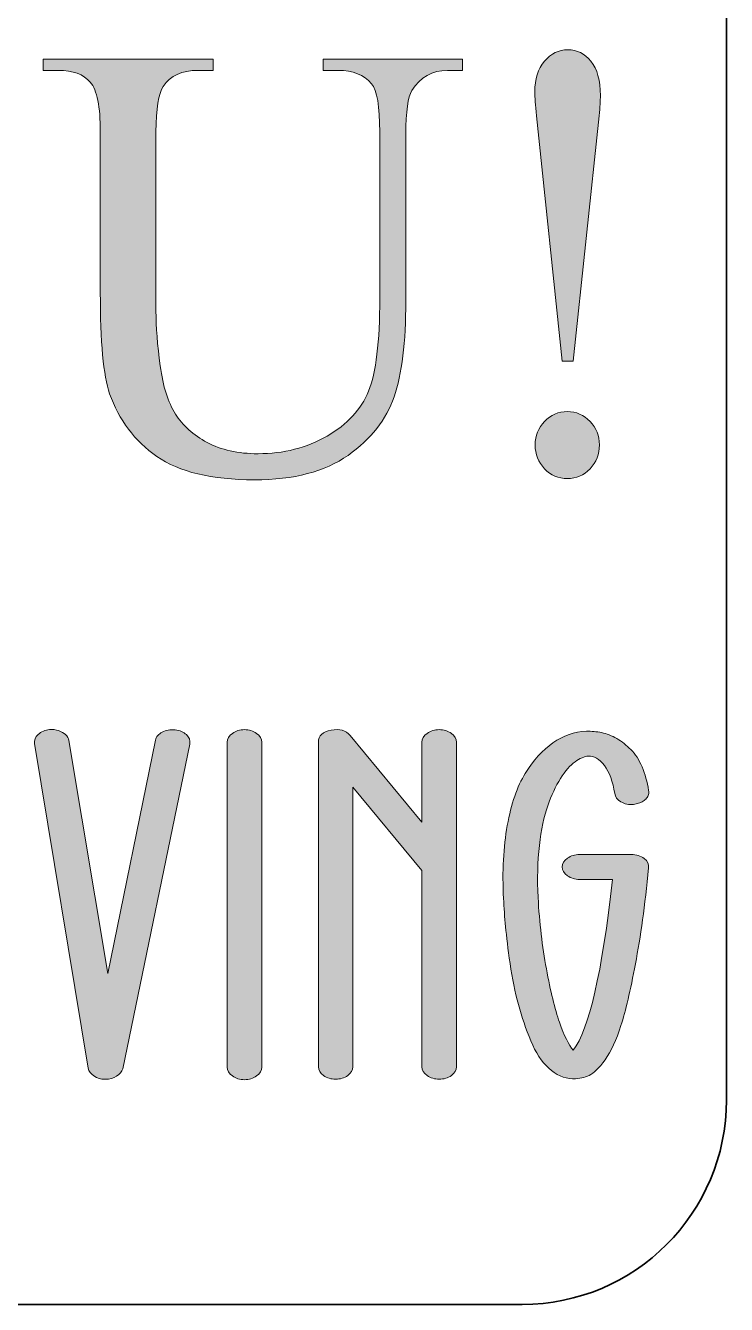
# Model space of a CAD drawing. Extents: x 64 to 886, y -1050 to 298.
# Drawn here: x 704 to 886.3, y -1050.5 to -718.1 of the extents above; entities that cross this region are included whole.
import ezdxf

# ---------------------------------------------------------------- set-up
doc = ezdxf.new("R2010")
doc.units = 0
doc.header["$MEASUREMENT"] = 0
doc.layers.add('Layer 1', color=7, linetype='Continuous', lineweight=0)

# ---------------------------------------------------------------- blocks, each defined once
blk = doc.blocks.new('Block_1')
at = {"layer": 'Layer 1', "true_color": 0x000000, "transparency": 33554687}
h = blk.add_hatch(color=18, dxfattribs=at)
h.dxf.hatch_style = 2
edge = h.paths.add_edge_path()
edge.add_spline(control_points=[(746.75, -904.87), (746.75, -904.87), (729.32, -989.24), (729.32, -989.24), (729.08, -990.02), (728.54, -990.67), (727.7, -991.18), (726.87, -991.7), (725.91, -991.96), (724.83, -991.96), (724.83, -991.96), (724.65, -991.96), (724.65, -991.96), (723.57, -991.96), (722.61, -991.68), (721.78, -991.12), (720.94, -990.56), (720.46, -989.89), (720.34, -989.11), (720.34, -989.11), (706.32, -904.74), (706.32, -904.74), (706.2, -903.88), (706.53, -903.08), (707.31, -902.34), (708.09, -901.61), (709.08, -901.2), (710.28, -901.11), (711.11, -901.02), (711.89, -901.11), (712.61, -901.37), (713.33, -901.63), (713.93, -901.97), (714.41, -902.41), (714.89, -902.84), (715.19, -903.36), (715.31, -903.96), (715.31, -903.96), (725.37, -964.45), (725.37, -964.45), (725.37, -964.45), (737.77, -903.83), (737.77, -903.83), (738.01, -902.97), (738.6, -902.28), (739.56, -901.76), (740.52, -901.24), (741.63, -901.04), (742.89, -901.17), (744.15, -901.3), (745.13, -901.71), (745.85, -902.41), (746.57, -903.1), (746.87, -903.92), (746.75, -904.87)], knot_values=[0, 0, 0, 0, 1, 1, 1, 2, 2, 2, 3, 3, 3, 4, 4, 4, 5, 5, 5, 6, 6, 6, 7, 7, 7, 8, 8, 8, 9, 9, 9, 10, 10, 10, 11, 11, 11, 12, 12, 12, 13, 13, 13, 14, 14, 14, 15, 15, 15, 16, 16, 16, 17, 17, 17, 18, 18, 18, 18], degree=3, periodic=0)
h = blk.add_hatch(color=18, dxfattribs=at)
h.dxf.hatch_style = 2
edge = h.paths.add_edge_path()
edge.add_spline(control_points=[(765.44, -904.35), (765.44, -904.35), (765.44, -988.85), (765.44, -988.85), (765.44, -989.71), (764.99, -990.47), (764.09, -991.12), (763.19, -991.77), (762.14, -992.09), (760.95, -992.09), (759.75, -992.09), (758.7, -991.77), (757.8, -991.12), (756.9, -990.47), (756.45, -989.71), (756.45, -988.85), (756.45, -988.85), (756.45, -904.35), (756.45, -904.35), (756.45, -903.49), (756.9, -902.73), (757.8, -902.08), (758.7, -901.43), (759.75, -901.11), (760.95, -901.11), (762.14, -901.11), (763.19, -901.43), (764.09, -902.08), (764.99, -902.73), (765.44, -903.49), (765.44, -904.35)], knot_values=[0, 0, 0, 0, 1, 1, 1, 2, 2, 2, 3, 3, 3, 4, 4, 4, 5, 5, 5, 6, 6, 6, 7, 7, 7, 8, 8, 8, 9, 9, 9, 10, 10, 10, 10], degree=3, periodic=0)
h = blk.add_hatch(color=18, dxfattribs=at)
h.dxf.hatch_style = 2
edge = h.paths.add_edge_path()
edge.add_spline(control_points=[(816.11, -904.35), (816.11, -904.35), (816.11, -988.72), (816.11, -988.72), (816.11, -989.58), (815.66, -990.34), (814.76, -990.99), (813.86, -991.64), (812.81, -991.96), (811.61, -991.96), (810.42, -991.96), (809.37, -991.64), (808.47, -990.99), (807.57, -990.34), (807.12, -989.58), (807.12, -988.72), (807.12, -988.72), (807.12, -937.71), (807.12, -937.71), (807.12, -937.71), (789.15, -916.04), (789.15, -916.04), (789.15, -916.04), (789.15, -988.72), (789.15, -988.72), (789.15, -989.58), (788.7, -990.34), (787.81, -990.99), (786.91, -991.64), (785.86, -991.96), (784.66, -991.96), (783.46, -991.96), (782.42, -991.64), (781.52, -990.99), (780.62, -990.34), (780.17, -989.58), (780.17, -988.72), (780.17, -988.72), (780.17, -904.35), (780.17, -904.35), (780.17, -902.71), (781.28, -901.67), (783.49, -901.24), (785.71, -900.81), (787.36, -901.28), (788.43, -902.67), (788.43, -902.67), (807.12, -925.12), (807.12, -925.12), (807.12, -925.12), (807.12, -904.35), (807.12, -904.35), (807.12, -903.49), (807.57, -902.73), (808.47, -902.08), (809.37, -901.43), (810.42, -901.11), (811.61, -901.11), (812.81, -901.11), (813.86, -901.43), (814.76, -902.08), (815.66, -902.73), (816.11, -903.49), (816.11, -904.35)], knot_values=[0, 0, 0, 0, 1, 1, 1, 2, 2, 2, 3, 3, 3, 4, 4, 4, 5, 5, 5, 6, 6, 6, 7, 7, 7, 8, 8, 8, 9, 9, 9, 10, 10, 10, 11, 11, 11, 12, 12, 12, 13, 13, 13, 14, 14, 14, 15, 15, 15, 16, 16, 16, 17, 17, 17, 18, 18, 18, 19, 19, 19, 20, 20, 20, 21, 21, 21, 21], degree=3, periodic=0)
h = blk.add_hatch(color=18, dxfattribs=at)
h.dxf.hatch_style = 2
edge = h.paths.add_edge_path()
edge.add_spline(control_points=[(861.56, -933.56), (862.88, -933.56), (863.99, -933.9), (864.89, -934.6), (865.79, -935.29), (866.17, -936.11), (866.06, -937.06), (865.1, -946.75), (863.96, -955.06), (862.64, -961.98), (861.32, -968.91), (860.07, -974.25), (858.87, -978.01), (857.67, -981.77), (856.29, -984.74), (854.74, -986.9), (853.18, -989.07), (851.8, -990.43), (850.6, -990.99), (849.41, -991.55), (848.03, -991.83), (846.47, -991.83), (846.47, -991.83), (846.29, -991.83), (846.29, -991.83), (844.01, -991.75), (841.95, -990.84), (840.09, -989.11), (838.23, -987.38), (836.68, -985), (835.42, -981.97), (834.16, -978.94), (833.08, -975.8), (832.19, -972.56), (831.29, -969.31), (830.57, -965.77), (830.03, -961.92), (829.49, -958.07), (829.1, -954.89), (828.86, -952.38), (828.62, -949.87), (828.44, -947.4), (828.32, -944.98), (827.96, -937.97), (828.29, -931.65), (829.31, -926.03), (830.33, -920.41), (831.89, -915.88), (833.98, -912.47), (836.08, -909.05), (838.48, -906.41), (841.17, -904.55), (843.87, -902.69), (846.77, -901.67), (849.89, -901.5), (851.2, -901.5), (852.52, -901.63), (853.84, -901.89), (855.16, -902.15), (856.47, -902.67), (857.79, -903.44), (859.11, -904.22), (860.34, -905.18), (861.47, -906.3), (862.61, -907.43), (863.57, -908.92), (864.35, -910.78), (865.13, -912.64), (865.7, -914.69), (866.06, -916.94), (866.17, -917.29), (866.17, -917.64), (866.06, -917.98), (865.94, -918.33), (865.76, -918.65), (865.52, -918.96), (865.28, -919.26), (864.98, -919.52), (864.62, -919.73), (864.26, -919.95), (863.87, -920.12), (863.45, -920.25), (863.03, -920.38), (862.58, -920.49), (862.1, -920.58), (860.91, -920.66), (859.83, -920.43), (858.87, -919.86), (857.91, -919.3), (857.37, -918.59), (857.25, -917.72), (856.77, -914.61), (855.87, -912.19), (854.56, -910.45), (853.24, -908.72), (851.86, -907.9), (850.42, -907.99), (849.35, -908.07), (848.18, -908.57), (846.92, -909.48), (845.66, -910.39), (844.4, -911.84), (843.15, -913.83), (841.89, -915.82), (840.78, -918.18), (839.82, -920.9), (838.86, -923.63), (838.14, -927.07), (837.67, -931.22), (837.19, -935.37), (837.07, -939.87), (837.31, -944.72), (837.67, -951.3), (838.39, -957.48), (839.46, -963.28), (840.54, -969.08), (841.68, -973.71), (842.88, -977.17), (844.07, -980.63), (845.27, -983.05), (846.47, -984.44), (850.54, -979.07), (853.96, -964.28), (856.71, -940.05), (856.71, -940.05), (848.09, -940.05), (848.09, -940.05), (846.89, -940.05), (845.84, -939.72), (844.94, -939.07), (844.05, -938.42), (843.6, -937.67), (843.6, -936.8), (843.6, -935.94), (844.05, -935.18), (844.94, -934.53), (845.84, -933.88), (846.89, -933.56), (848.09, -933.56), (848.09, -933.56), (861.56, -933.56), (861.56, -933.56)], knot_values=[0, 0, 0, 0, 1, 1, 1, 2, 2, 2, 3, 3, 3, 4, 4, 4, 5, 5, 5, 6, 6, 6, 7, 7, 7, 8, 8, 8, 9, 9, 9, 10, 10, 10, 11, 11, 11, 12, 12, 12, 13, 13, 13, 14, 14, 14, 15, 15, 15, 16, 16, 16, 17, 17, 17, 18, 18, 18, 19, 19, 19, 20, 20, 20, 21, 21, 21, 22, 22, 22, 23, 23, 23, 24, 24, 24, 25, 25, 25, 26, 26, 26, 27, 27, 27, 28, 28, 28, 29, 29, 29, 30, 30, 30, 31, 31, 31, 32, 32, 32, 33, 33, 33, 34, 34, 34, 35, 35, 35, 36, 36, 36, 37, 37, 37, 38, 38, 38, 39, 39, 39, 40, 40, 40, 41, 41, 41, 42, 42, 42, 43, 43, 43, 44, 44, 44, 45, 45, 45, 46, 46, 46, 47, 47, 47, 47], degree=3, periodic=0)
at = {"layer": 'Layer 1'}
for points, knots in [([(746.75, -904.87), (746.75, -904.87), (729.32, -989.24), (729.32, -989.24), (729.08, -990.02), (728.54, -990.67), (727.7, -991.18), (726.87, -991.7), (725.91, -991.96), (724.83, -991.96), (724.83, -991.96), (724.65, -991.96), (724.65, -991.96), (723.57, -991.96), (722.61, -991.68), (721.78, -991.12), (720.94, -990.56), (720.46, -989.89), (720.34, -989.11), (720.34, -989.11), (706.32, -904.74), (706.32, -904.74), (706.2, -903.88), (706.53, -903.08), (707.31, -902.34), (708.09, -901.61), (709.08, -901.2), (710.28, -901.11), (711.11, -901.02), (711.89, -901.11), (712.61, -901.37), (713.33, -901.63), (713.93, -901.97), (714.41, -902.41), (714.89, -902.84), (715.19, -903.36), (715.31, -903.96), (715.31, -903.96), (725.37, -964.45), (725.37, -964.45), (725.37, -964.45), (737.77, -903.83), (737.77, -903.83), (738.01, -902.97), (738.6, -902.28), (739.56, -901.76), (740.52, -901.24), (741.63, -901.04), (742.89, -901.17), (744.15, -901.3), (745.13, -901.71), (745.85, -902.41), (746.57, -903.1), (746.87, -903.92), (746.75, -904.87)], [0, 0, 0, 0, 1, 1, 1, 2, 2, 2, 3, 3, 3, 4, 4, 4, 5, 5, 5, 6, 6, 6, 7, 7, 7, 8, 8, 8, 9, 9, 9, 10, 10, 10, 11, 11, 11, 12, 12, 12, 13, 13, 13, 14, 14, 14, 15, 15, 15, 16, 16, 16, 17, 17, 17, 18, 18, 18, 18]), ([(765.44, -904.35), (765.44, -904.35), (765.44, -988.85), (765.44, -988.85), (765.44, -989.71), (764.99, -990.47), (764.09, -991.12), (763.19, -991.77), (762.14, -992.09), (760.95, -992.09), (759.75, -992.09), (758.7, -991.77), (757.8, -991.12), (756.9, -990.47), (756.45, -989.71), (756.45, -988.85), (756.45, -988.85), (756.45, -904.35), (756.45, -904.35), (756.45, -903.49), (756.9, -902.73), (757.8, -902.08), (758.7, -901.43), (759.75, -901.11), (760.95, -901.11), (762.14, -901.11), (763.19, -901.43), (764.09, -902.08), (764.99, -902.73), (765.44, -903.49), (765.44, -904.35)], [0, 0, 0, 0, 1, 1, 1, 2, 2, 2, 3, 3, 3, 4, 4, 4, 5, 5, 5, 6, 6, 6, 7, 7, 7, 8, 8, 8, 9, 9, 9, 10, 10, 10, 10]), ([(816.11, -904.35), (816.11, -904.35), (816.11, -988.72), (816.11, -988.72), (816.11, -989.58), (815.66, -990.34), (814.76, -990.99), (813.86, -991.64), (812.81, -991.96), (811.61, -991.96), (810.42, -991.96), (809.37, -991.64), (808.47, -990.99), (807.57, -990.34), (807.12, -989.58), (807.12, -988.72), (807.12, -988.72), (807.12, -937.71), (807.12, -937.71), (807.12, -937.71), (789.15, -916.04), (789.15, -916.04), (789.15, -916.04), (789.15, -988.72), (789.15, -988.72), (789.15, -989.58), (788.7, -990.34), (787.81, -990.99), (786.91, -991.64), (785.86, -991.96), (784.66, -991.96), (783.46, -991.96), (782.42, -991.64), (781.52, -990.99), (780.62, -990.34), (780.17, -989.58), (780.17, -988.72), (780.17, -988.72), (780.17, -904.35), (780.17, -904.35), (780.17, -902.71), (781.28, -901.67), (783.49, -901.24), (785.71, -900.81), (787.36, -901.28), (788.43, -902.67), (788.43, -902.67), (807.12, -925.12), (807.12, -925.12), (807.12, -925.12), (807.12, -904.35), (807.12, -904.35), (807.12, -903.49), (807.57, -902.73), (808.47, -902.08), (809.37, -901.43), (810.42, -901.11), (811.61, -901.11), (812.81, -901.11), (813.86, -901.43), (814.76, -902.08), (815.66, -902.73), (816.11, -903.49), (816.11, -904.35)], [0, 0, 0, 0, 1, 1, 1, 2, 2, 2, 3, 3, 3, 4, 4, 4, 5, 5, 5, 6, 6, 6, 7, 7, 7, 8, 8, 8, 9, 9, 9, 10, 10, 10, 11, 11, 11, 12, 12, 12, 13, 13, 13, 14, 14, 14, 15, 15, 15, 16, 16, 16, 17, 17, 17, 18, 18, 18, 19, 19, 19, 20, 20, 20, 21, 21, 21, 21]), ([(861.56, -933.56), (862.88, -933.56), (863.99, -933.9), (864.89, -934.6), (865.79, -935.29), (866.17, -936.11), (866.06, -937.06), (865.1, -946.75), (863.96, -955.06), (862.64, -961.98), (861.32, -968.91), (860.07, -974.25), (858.87, -978.01), (857.67, -981.77), (856.29, -984.74), (854.74, -986.9), (853.18, -989.07), (851.8, -990.43), (850.6, -990.99), (849.41, -991.55), (848.03, -991.83), (846.47, -991.83), (846.47, -991.83), (846.29, -991.83), (846.29, -991.83), (844.01, -991.75), (841.95, -990.84), (840.09, -989.11), (838.23, -987.38), (836.68, -985), (835.42, -981.97), (834.16, -978.94), (833.08, -975.8), (832.19, -972.56), (831.29, -969.31), (830.57, -965.77), (830.03, -961.92), (829.49, -958.07), (829.1, -954.89), (828.86, -952.38), (828.62, -949.87), (828.44, -947.4), (828.32, -944.98), (827.96, -937.97), (828.29, -931.65), (829.31, -926.03), (830.33, -920.41), (831.89, -915.88), (833.98, -912.47), (836.08, -909.05), (838.48, -906.41), (841.17, -904.55), (843.87, -902.69), (846.77, -901.67), (849.89, -901.5), (851.2, -901.5), (852.52, -901.63), (853.84, -901.89), (855.16, -902.15), (856.47, -902.67), (857.79, -903.44), (859.11, -904.22), (860.34, -905.18), (861.47, -906.3), (862.61, -907.43), (863.57, -908.92), (864.35, -910.78), (865.13, -912.64), (865.7, -914.69), (866.06, -916.94), (866.17, -917.29), (866.17, -917.64), (866.06, -917.98), (865.94, -918.33), (865.76, -918.65), (865.52, -918.96), (865.28, -919.26), (864.98, -919.52), (864.62, -919.73), (864.26, -919.95), (863.87, -920.12), (863.45, -920.25), (863.03, -920.38), (862.58, -920.49), (862.1, -920.58), (860.91, -920.66), (859.83, -920.43), (858.87, -919.86), (857.91, -919.3), (857.37, -918.59), (857.25, -917.72), (856.77, -914.61), (855.87, -912.19), (854.56, -910.45), (853.24, -908.72), (851.86, -907.9), (850.42, -907.99), (849.35, -908.07), (848.18, -908.57), (846.92, -909.48), (845.66, -910.39), (844.4, -911.84), (843.15, -913.83), (841.89, -915.82), (840.78, -918.18), (839.82, -920.9), (838.86, -923.63), (838.14, -927.07), (837.67, -931.22), (837.19, -935.37), (837.07, -939.87), (837.31, -944.72), (837.67, -951.3), (838.39, -957.48), (839.46, -963.28), (840.54, -969.08), (841.68, -973.71), (842.88, -977.17), (844.07, -980.63), (845.27, -983.05), (846.47, -984.44), (850.54, -979.07), (853.96, -964.28), (856.71, -940.05), (856.71, -940.05), (848.09, -940.05), (848.09, -940.05), (846.89, -940.05), (845.84, -939.72), (844.94, -939.07), (844.05, -938.42), (843.6, -937.67), (843.6, -936.8), (843.6, -935.94), (844.05, -935.18), (844.94, -934.53), (845.84, -933.88), (846.89, -933.56), (848.09, -933.56), (848.09, -933.56), (861.56, -933.56), (861.56, -933.56)], [0, 0, 0, 0, 1, 1, 1, 2, 2, 2, 3, 3, 3, 4, 4, 4, 5, 5, 5, 6, 6, 6, 7, 7, 7, 8, 8, 8, 9, 9, 9, 10, 10, 10, 11, 11, 11, 12, 12, 12, 13, 13, 13, 14, 14, 14, 15, 15, 15, 16, 16, 16, 17, 17, 17, 18, 18, 18, 19, 19, 19, 20, 20, 20, 21, 21, 21, 22, 22, 22, 23, 23, 23, 24, 24, 24, 25, 25, 25, 26, 26, 26, 27, 27, 27, 28, 28, 28, 29, 29, 29, 30, 30, 30, 31, 31, 31, 32, 32, 32, 33, 33, 33, 34, 34, 34, 35, 35, 35, 36, 36, 36, 37, 37, 37, 38, 38, 38, 39, 39, 39, 40, 40, 40, 41, 41, 41, 42, 42, 42, 43, 43, 43, 44, 44, 44, 45, 45, 45, 46, 46, 46, 47, 47, 47, 47])]:
    blk.add_open_spline(points, degree=3, knots=knots, dxfattribs=at)
blk = doc.blocks.new('Block_3')
at = {"layer": 'Layer 1', "true_color": 0x000000, "transparency": 33554687}
h = blk.add_hatch(color=18, dxfattribs=at)
h.dxf.hatch_style = 2
edge = h.paths.add_edge_path()
edge.add_spline(control_points=[(844.91, -818.46), (847.22, -818.46), (849.2, -819.31), (850.83, -821.02), (852.46, -822.72), (853.28, -824.76), (853.28, -827.12), (853.28, -829.54), (852.46, -831.6), (850.83, -833.3), (849.2, -835.01), (847.22, -835.86), (844.91, -835.86), (842.6, -835.86), (840.63, -835.01), (839, -833.3), (837.36, -831.6), (836.55, -829.54), (836.55, -827.12), (836.55, -824.76), (837.36, -822.72), (839, -821.02), (840.63, -819.31), (842.6, -818.46), (844.91, -818.46)], knot_values=[0, 0, 0, 0, 1, 1, 1, 2, 2, 2, 3, 3, 3, 4, 4, 4, 5, 5, 5, 6, 6, 6, 7, 7, 7, 8, 8, 8, 8], degree=3, periodic=0)
edge = h.paths.add_edge_path()
edge.add_spline(control_points=[(846.42, -805.39), (846.42, -805.39), (843.56, -805.39), (843.56, -805.39), (843.56, -805.39), (836.92, -741.6), (836.92, -741.6), (836.62, -738.82), (836.47, -736.74), (836.47, -735.38), (836.47, -732.07), (837.31, -729.42), (839, -727.43), (840.68, -725.43), (842.7, -724.43), (845.06, -724.43), (847.43, -724.43), (849.42, -725.43), (851.06, -727.43), (852.69, -729.42), (853.51, -732.39), (853.51, -736.32), (853.51, -737.58), (853.41, -739.34), (853.21, -741.6), (853.21, -741.6), (846.42, -805.39), (846.42, -805.39)], knot_values=[0, 0, 0, 0, 1, 1, 1, 2, 2, 2, 3, 3, 3, 4, 4, 4, 5, 5, 5, 6, 6, 6, 7, 7, 7, 8, 8, 8, 9, 9, 9, 9], degree=3, periodic=0)
h = blk.add_hatch(color=18, dxfattribs=at)
h.dxf.hatch_style = 2
edge = h.paths.add_edge_path()
edge.add_spline(control_points=[(781.44, -729.79), (781.44, -729.79), (781.44, -726.87), (781.44, -726.87), (781.44, -726.87), (817.62, -726.87), (817.62, -726.87), (817.62, -726.87), (817.62, -729.79), (817.62, -729.79), (817.62, -729.79), (813.78, -729.79), (813.78, -729.79), (809.76, -729.79), (806.67, -731.55), (804.51, -735.06), (803.45, -736.69), (802.92, -740.47), (802.92, -746.4), (802.92, -746.4), (802.92, -789.72), (802.92, -789.72), (802.92, -800.43), (801.9, -808.73), (799.87, -814.64), (797.83, -820.55), (793.84, -825.61), (787.88, -829.84), (781.93, -834.06), (773.82, -836.18), (763.57, -836.18), (752.41, -836.18), (743.94, -834.16), (738.16, -830.11), (732.38, -826.07), (728.29, -820.64), (725.88, -813.81), (724.27, -809.14), (723.46, -800.37), (723.46, -787.51), (723.46, -787.51), (723.46, -745.77), (723.46, -745.77), (723.46, -739.21), (722.6, -734.91), (720.86, -732.86), (719.13, -730.81), (716.33, -729.79), (712.46, -729.79), (712.46, -729.79), (708.61, -729.79), (708.61, -729.79), (708.61, -729.79), (708.61, -726.87), (708.61, -726.87), (708.61, -726.87), (752.79, -726.87), (752.79, -726.87), (752.79, -726.87), (752.79, -729.79), (752.79, -729.79), (752.79, -729.79), (748.87, -729.79), (748.87, -729.79), (744.65, -729.79), (741.63, -731.18), (739.82, -733.96), (738.57, -735.85), (737.94, -739.79), (737.94, -745.77), (737.94, -745.77), (737.94, -792.31), (737.94, -792.31), (737.94, -796.46), (738.3, -801.21), (739.03, -806.57), (739.76, -811.92), (741.08, -816.1), (742.99, -819.09), (744.9, -822.08), (747.65, -824.55), (751.24, -826.49), (754.84, -828.43), (759.25, -829.41), (764.47, -829.41), (771.16, -829.41), (777.14, -827.88), (782.42, -824.84), (787.69, -821.79), (791.3, -817.9), (793.23, -813.14), (795.17, -808.39), (796.14, -800.35), (796.14, -789.01), (796.14, -789.01), (796.14, -745.77), (796.14, -745.77), (796.14, -739.11), (795.43, -734.93), (794.03, -733.25), (792.07, -730.94), (789.15, -729.79), (785.28, -729.79), (785.28, -729.79), (781.44, -729.79), (781.44, -729.79)], knot_values=[0, 0, 0, 0, 1, 1, 1, 2, 2, 2, 3, 3, 3, 4, 4, 4, 5, 5, 5, 6, 6, 6, 7, 7, 7, 8, 8, 8, 9, 9, 9, 10, 10, 10, 11, 11, 11, 12, 12, 12, 13, 13, 13, 14, 14, 14, 15, 15, 15, 16, 16, 16, 17, 17, 17, 18, 18, 18, 19, 19, 19, 20, 20, 20, 21, 21, 21, 22, 22, 22, 23, 23, 23, 24, 24, 24, 25, 25, 25, 26, 26, 26, 27, 27, 27, 28, 28, 28, 29, 29, 29, 30, 30, 30, 31, 31, 31, 32, 32, 32, 33, 33, 33, 34, 34, 34, 35, 35, 35, 35], degree=3, periodic=0)
at = {"layer": 'Layer 1'}
for points, knots in [([(846.42, -805.39), (846.42, -805.39), (843.56, -805.39), (843.56, -805.39), (843.56, -805.39), (836.92, -741.6), (836.92, -741.6), (836.62, -738.82), (836.47, -736.74), (836.47, -735.38), (836.47, -732.07), (837.31, -729.42), (839, -727.43), (840.68, -725.43), (842.7, -724.43), (845.06, -724.43), (847.43, -724.43), (849.42, -725.43), (851.06, -727.43), (852.69, -729.42), (853.51, -732.39), (853.51, -736.32), (853.51, -737.58), (853.41, -739.34), (853.21, -741.6), (853.21, -741.6), (846.42, -805.39), (846.42, -805.39)], [0, 0, 0, 0, 1, 1, 1, 2, 2, 2, 3, 3, 3, 4, 4, 4, 5, 5, 5, 6, 6, 6, 7, 7, 7, 8, 8, 8, 9, 9, 9, 9]), ([(781.44, -729.79), (781.44, -729.79), (781.44, -726.87), (781.44, -726.87), (781.44, -726.87), (817.62, -726.87), (817.62, -726.87), (817.62, -726.87), (817.62, -729.79), (817.62, -729.79), (817.62, -729.79), (813.78, -729.79), (813.78, -729.79), (809.76, -729.79), (806.67, -731.55), (804.51, -735.06), (803.45, -736.69), (802.92, -740.47), (802.92, -746.4), (802.92, -746.4), (802.92, -789.72), (802.92, -789.72), (802.92, -800.43), (801.9, -808.73), (799.87, -814.64), (797.83, -820.55), (793.84, -825.61), (787.88, -829.84), (781.93, -834.06), (773.82, -836.18), (763.57, -836.18), (752.41, -836.18), (743.94, -834.16), (738.16, -830.11), (732.38, -826.07), (728.29, -820.64), (725.88, -813.81), (724.27, -809.14), (723.46, -800.37), (723.46, -787.51), (723.46, -787.51), (723.46, -745.77), (723.46, -745.77), (723.46, -739.21), (722.6, -734.91), (720.86, -732.86), (719.13, -730.81), (716.33, -729.79), (712.46, -729.79), (712.46, -729.79), (708.61, -729.79), (708.61, -729.79), (708.61, -729.79), (708.61, -726.87), (708.61, -726.87), (708.61, -726.87), (752.79, -726.87), (752.79, -726.87), (752.79, -726.87), (752.79, -729.79), (752.79, -729.79), (752.79, -729.79), (748.87, -729.79), (748.87, -729.79), (744.65, -729.79), (741.63, -731.18), (739.82, -733.96), (738.57, -735.85), (737.94, -739.79), (737.94, -745.77), (737.94, -745.77), (737.94, -792.31), (737.94, -792.31), (737.94, -796.46), (738.3, -801.21), (739.03, -806.57), (739.76, -811.92), (741.08, -816.1), (742.99, -819.09), (744.9, -822.08), (747.65, -824.55), (751.24, -826.49), (754.84, -828.43), (759.25, -829.41), (764.47, -829.41), (771.16, -829.41), (777.14, -827.88), (782.42, -824.84), (787.69, -821.79), (791.3, -817.9), (793.23, -813.14), (795.17, -808.39), (796.14, -800.35), (796.14, -789.01), (796.14, -789.01), (796.14, -745.77), (796.14, -745.77), (796.14, -739.11), (795.43, -734.93), (794.03, -733.25), (792.07, -730.94), (789.15, -729.79), (785.28, -729.79), (785.28, -729.79), (781.44, -729.79), (781.44, -729.79)], [0, 0, 0, 0, 1, 1, 1, 2, 2, 2, 3, 3, 3, 4, 4, 4, 5, 5, 5, 6, 6, 6, 7, 7, 7, 8, 8, 8, 9, 9, 9, 10, 10, 10, 11, 11, 11, 12, 12, 12, 13, 13, 13, 14, 14, 14, 15, 15, 15, 16, 16, 16, 17, 17, 17, 18, 18, 18, 19, 19, 19, 20, 20, 20, 21, 21, 21, 22, 22, 22, 23, 23, 23, 24, 24, 24, 25, 25, 25, 26, 26, 26, 27, 27, 27, 28, 28, 28, 29, 29, 29, 30, 30, 30, 31, 31, 31, 32, 32, 32, 33, 33, 33, 34, 34, 34, 35, 35, 35, 35]), ([(844.91, -818.46), (847.22, -818.46), (849.2, -819.31), (850.83, -821.02), (852.46, -822.72), (853.28, -824.76), (853.28, -827.12), (853.28, -829.54), (852.46, -831.6), (850.83, -833.3), (849.2, -835.01), (847.22, -835.86), (844.91, -835.86), (842.6, -835.86), (840.63, -835.01), (839, -833.3), (837.36, -831.6), (836.55, -829.54), (836.55, -827.12), (836.55, -824.76), (837.36, -822.72), (839, -821.02), (840.63, -819.31), (842.6, -818.46), (844.91, -818.46)], [0, 0, 0, 0, 1, 1, 1, 2, 2, 2, 3, 3, 3, 4, 4, 4, 5, 5, 5, 6, 6, 6, 7, 7, 7, 8, 8, 8, 8])]:
    blk.add_open_spline(points, degree=3, knots=knots, dxfattribs=at)
blk = doc.blocks.new('Block_0')
at = {"layer": 'Layer 1', "color": 1, "lineweight": 35, "true_color": 0xff0000}
blk.add_open_spline([(833.19, -1050.48), (862.52, -1050.48), (886.3, -1026.7), (886.3, -997.37), (886.3, -997.37), (886.3, 5.53), (886.3, 5.53), (886.3, 41.65), (867.36, 75.15), (836.38, 93.75), (836.38, 93.75), (528.03, 278.87), (528.03, 278.87), (495.44, 298.44), (454.71, 298.44), (422.11, 278.87), (422.11, 278.87), (113.76, 93.75), (113.76, 93.75), (82.8, 75.15), (63.85, 41.65), (63.85, 5.53), (63.85, 5.53), (63.85, -997.37), (63.85, -997.37), (63.85, -1026.7), (87.63, -1050.48), (116.96, -1050.48), (116.96, -1050.48), (833.19, -1050.48), (833.19, -1050.48)], degree=3, knots=[0, 0, 0, 0, 1, 1, 1, 2, 2, 2, 3, 3, 3, 4, 4, 4, 5, 5, 5, 6, 6, 6, 7, 7, 7, 8, 8, 8, 9, 9, 9, 10, 10, 10, 10], dxfattribs=at)
at = {"layer": 'Layer 1'}
for name in ['Block_3', 'Block_1']:
    blk.add_blockref(name, (0, 0), dxfattribs=at)

msp = doc.modelspace()

# ---------------------------------------------------------------- block references
at = {"layer": 'Layer 1'}
msp.add_blockref('Block_0', (0, 0), dxfattribs=at)

doc.saveas('drawing.dxf')
